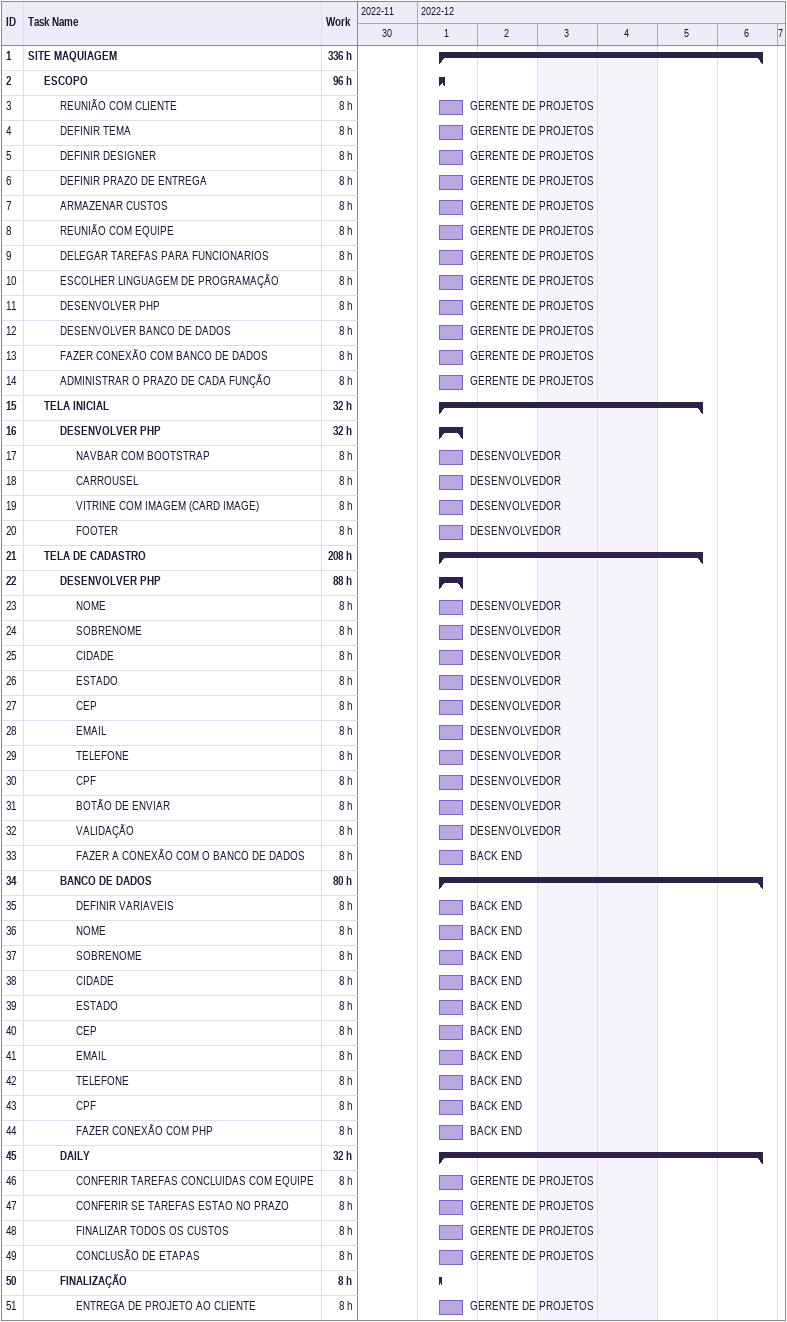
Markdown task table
| ID | Level | Task | Start | Finish | Resources | Work (h) |
|---|---|---|---|---|---|---|
| 1 | 1 | **SITE MAQUIAGEM** | 2022-12-01 | 2022-12-06 |  | 336 |
| 2 | 2 | **ESCOPO** | 2022-12-01 | 2022-12-01 |  | 96 |
| 3 | 3 | REUNIÃO COM CLIENTE | 2022-12-01 | 2022-12-01 | GERENTE DE PROJETOS | 8 |
| 4 | 3 | DEFINIR TEMA | 2022-12-01 | 2022-12-01 | GERENTE DE PROJETOS | 8 |
| 5 | 3 | DEFINIR DESIGNER | 2022-12-01 | 2022-12-01 | GERENTE DE PROJETOS | 8 |
| 6 | 3 | DEFINIR PRAZO DE ENTREGA | 2022-12-01 | 2022-12-01 | GERENTE DE PROJETOS | 8 |
| 7 | 3 | ARMAZENAR CUSTOS | 2022-12-01 | 2022-12-01 | GERENTE DE PROJETOS | 8 |
| 8 | 3 | REUNIÃO COM EQUIPE | 2022-12-01 | 2022-12-01 | GERENTE DE PROJETOS | 8 |
| 9 | 3 | DELEGAR TAREFAS PARA FUNCIONARIOS | 2022-12-01 | 2022-12-01 | GERENTE DE PROJETOS | 8 |
| 10 | 3 | ESCOLHER LINGUAGEM DE PROGRAMAÇÃO | 2022-12-01 | 2022-12-01 | GERENTE DE PROJETOS | 8 |
| 11 | 3 | DESENVOLVER PHP | 2022-12-01 | 2022-12-01 | GERENTE DE PROJETOS | 8 |
| 12 | 3 | DESENVOLVER BANCO DE DADOS | 2022-12-01 | 2022-12-01 | GERENTE DE PROJETOS | 8 |
| 13 | 3 | FAZER CONEXÃO COM BANCO DE DADOS | 2022-12-01 | 2022-12-01 | GERENTE DE PROJETOS | 8 |
| 14 | 3 | ADMINISTRAR O PRAZO DE CADA FUNÇÃO | 2022-12-01 | 2022-12-01 | GERENTE DE PROJETOS | 8 |
| 15 | 2 | **TELA INICIAL** | 2022-12-01 | 2022-12-05 |  | 32 |
| 16 | 3 | **DESENVOLVER PHP** | 2022-12-01 | 2022-12-01 |  | 32 |
| 17 | 4 | NAVBAR COM BOOTSTRAP | 2022-12-01 | 2022-12-01 | DESENVOLVEDOR | 8 |
| 18 | 4 | CARROUSEL | 2022-12-01 | 2022-12-01 | DESENVOLVEDOR | 8 |
| 19 | 4 | VITRINE COM IMAGEM (CARD IMAGE) | 2022-12-01 | 2022-12-01 | DESENVOLVEDOR | 8 |
| 20 | 4 | FOOTER | 2022-12-01 | 2022-12-01 | DESENVOLVEDOR | 8 |
| 21 | 2 | **TELA DE CADASTRO** | 2022-12-01 | 2022-12-05 |  | 208 |
| 22 | 3 | **DESENVOLVER PHP** | 2022-12-01 | 2022-12-01 |  | 88 |
| 23 | 4 | NOME | 2022-12-01 | 2022-12-01 | DESENVOLVEDOR | 8 |
| 24 | 4 | SOBRENOME | 2022-12-01 | 2022-12-01 | DESENVOLVEDOR | 8 |
| 25 | 4 | CIDADE | 2022-12-01 | 2022-12-01 | DESENVOLVEDOR | 8 |
| 26 | 4 | ESTADO | 2022-12-01 | 2022-12-01 | DESENVOLVEDOR | 8 |
| 27 | 4 | CEP | 2022-12-01 | 2022-12-01 | DESENVOLVEDOR | 8 |
| 28 | 4 | EMAIL | 2022-12-01 | 2022-12-01 | DESENVOLVEDOR | 8 |
| 29 | 4 | TELEFONE | 2022-12-01 | 2022-12-01 | DESENVOLVEDOR | 8 |
| 30 | 4 | CPF | 2022-12-01 | 2022-12-01 | DESENVOLVEDOR | 8 |
| 31 | 4 | BOTÃO DE ENVIAR | 2022-12-01 | 2022-12-01 | DESENVOLVEDOR | 8 |
| 32 | 4 | VALIDAÇÃO | 2022-12-01 | 2022-12-01 | DESENVOLVEDOR | 8 |
| 33 | 4 | FAZER A CONEXÃO COM O BANCO DE DADOS | 2022-12-01 | 2022-12-01 | BACK END | 8 |
| 34 | 3 | **BANCO DE DADOS** | 2022-12-01 | 2022-12-06 |  | 80 |
| 35 | 4 | DEFINIR VARIAVEIS | 2022-12-01 | 2022-12-01 | BACK END | 8 |
| 36 | 4 | NOME | 2022-12-01 | 2022-12-01 | BACK END | 8 |
| 37 | 4 | SOBRENOME | 2022-12-01 | 2022-12-01 | BACK END | 8 |
| 38 | 4 | CIDADE | 2022-12-01 | 2022-12-01 | BACK END | 8 |
| 39 | 4 | ESTADO | 2022-12-01 | 2022-12-01 | BACK END | 8 |
| 40 | 4 | CEP | 2022-12-01 | 2022-12-01 | BACK END | 8 |
| 41 | 4 | EMAIL | 2022-12-01 | 2022-12-01 | BACK END | 8 |
| 42 | 4 | TELEFONE | 2022-12-01 | 2022-12-01 | BACK END | 8 |
| 43 | 4 | CPF | 2022-12-01 | 2022-12-01 | BACK END | 8 |
| 44 | 4 | FAZER CONEXÃO COM PHP | 2022-12-01 | 2022-12-01 | BACK END | 8 |
| 45 | 3 | **DAILY** | 2022-12-01 | 2022-12-06 |  | 32 |
| 46 | 4 | CONFERIR TAREFAS CONCLUIDAS COM EQUIPE | 2022-12-01 | 2022-12-01 | GERENTE DE PROJETOS | 8 |
| 47 | 4 | CONFERIR SE TAREFAS ESTAO NO PRAZO | 2022-12-01 | 2022-12-01 | GERENTE DE PROJETOS | 8 |
| 48 | 4 | FINALIZAR TODOS OS CUSTOS | 2022-12-01 | 2022-12-01 | GERENTE DE PROJETOS | 8 |
| 49 | 4 | CONCLUSÃO DE ETAPAS | 2022-12-01 | 2022-12-01 | GERENTE DE PROJETOS | 8 |
| 50 | 3 | **FINALIZAÇÃO** | 2022-12-01 | 2022-12-01 |  | 8 |
| 51 | 4 | ENTREGA DE PROJETO AO CLIENTE | 2022-12-01 | 2022-12-01 | GERENTE DE PROJETOS | 8 |
